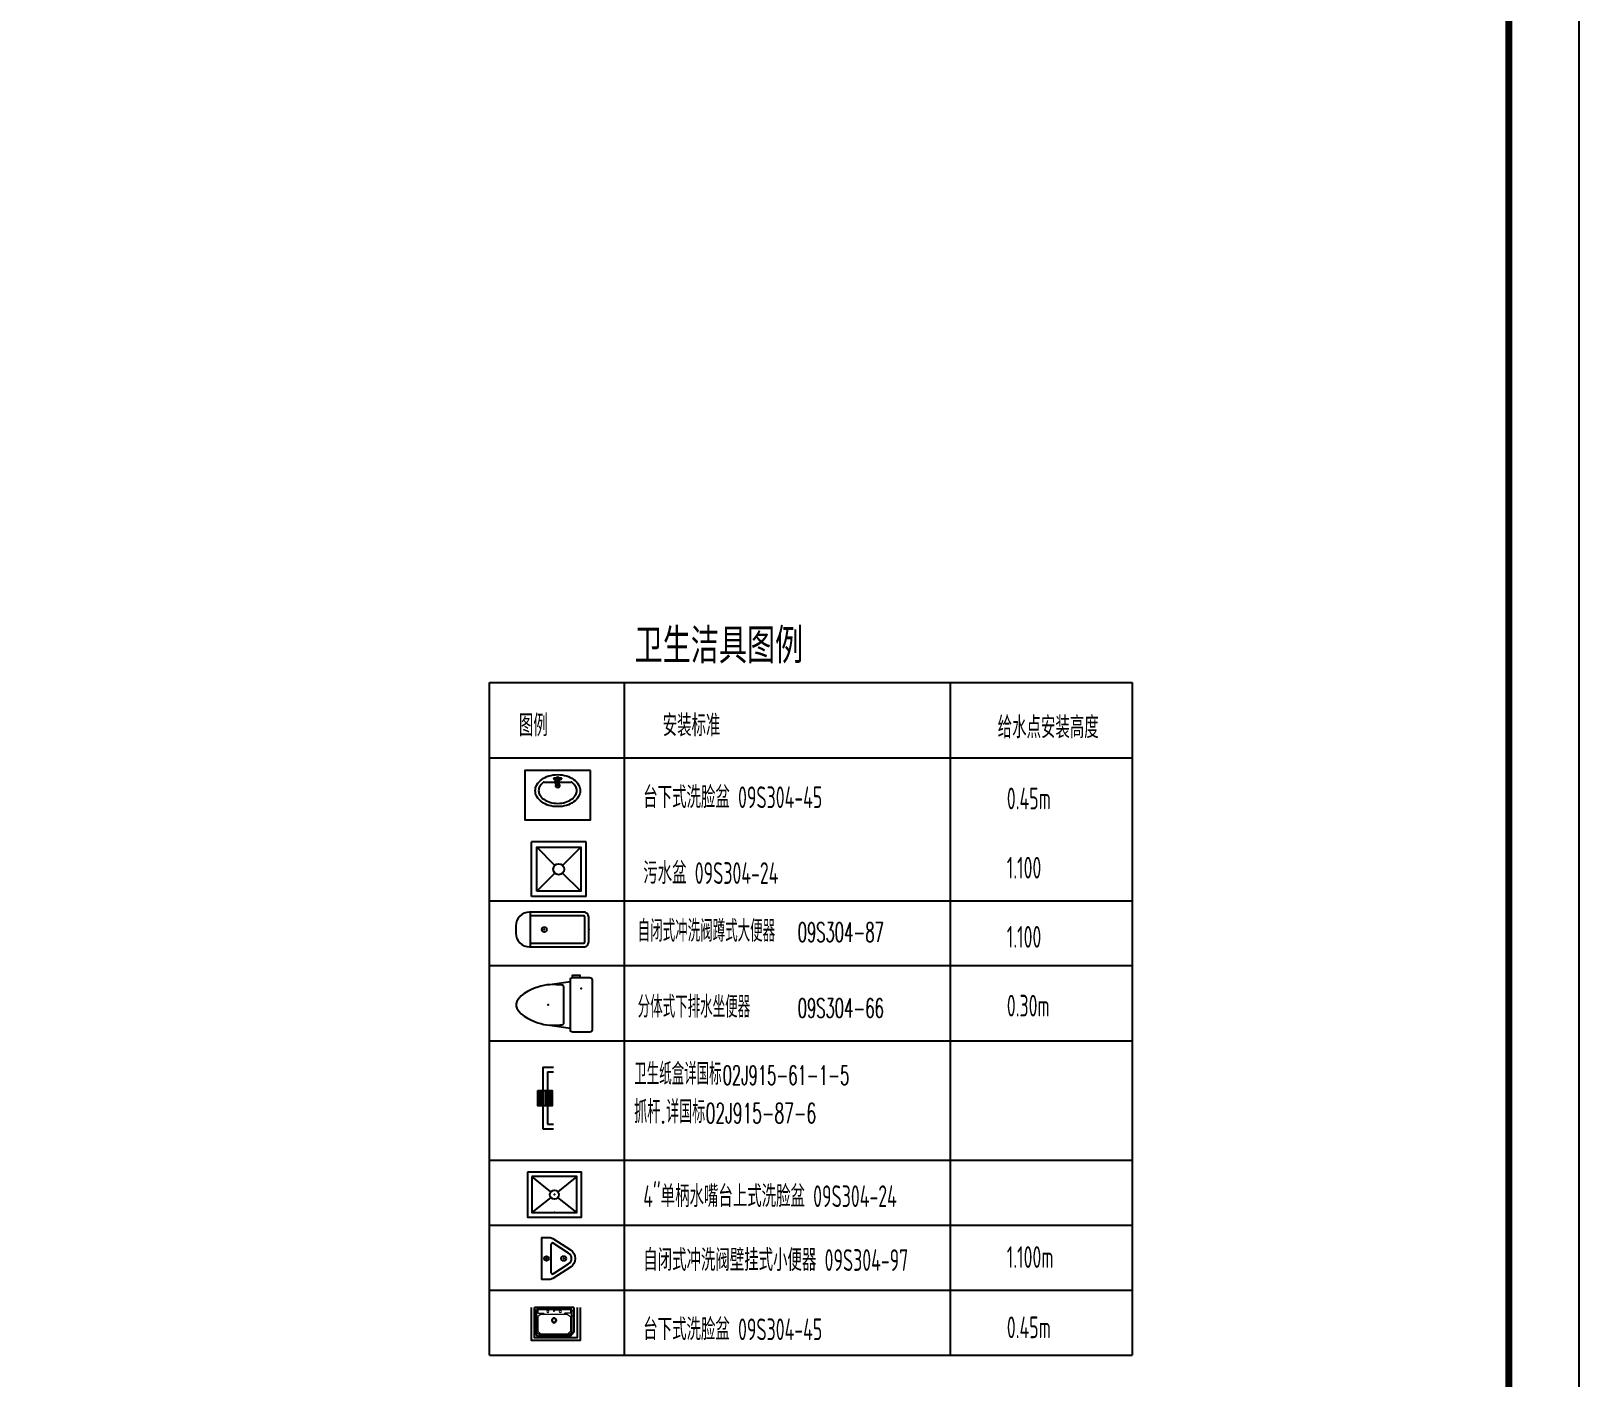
# Model space of a CAD drawing. Extents: x 6128144 to 12201635, y -1670122 to -706096.
# Drawn here: x 6173248 to 6184268, y -747331 to -737754 of the extents above; entities that cross this region are included whole.
import ezdxf

# ---------------------------------------------------------------- set-up
doc = ezdxf.new("R2010")
doc.units = 0
doc.header["$LTSCALE"] = 1000
doc.header["$MEASUREMENT"] = 0
doc.layers.get('0').update_dxf_attribs({"linetype": 'CONTINUOUS'})
doc.layers.add('PUB_TITLE', color=4, linetype='CONTINUOUS')
doc.layers.add('TWT_TAB', color=7, linetype='CONTINUOUS')
doc.styles.add('_TCH_DIM', font='SIMPLEX', dxfattribs={"bigfont": 'GBCBIG'})
doc.styles.add('_TWT_PIPEDN', font='yb.shx', dxfattribs={"width": 0.8, "height": 3, "bigfont": 'HZTXT.shx'})
doc.styles.add('schuco', font='sceie.shx', dxfattribs={"width": 0.7, "bigfont": 'sceic.shx'})

# ---------------------------------------------------------------- blocks, each defined once
blk = doc.blocks.new('$lvtry$00000206')
blk.add_line((-194, -428, 0), (-224, -220, 0))
at = {"elevation": 0}
blk.add_lwpolyline([(-264, -120), (-286, -120), (-286, -200), (-264, -200)], close=True, dxfattribs=at)
for points in [[(-242, -220, -0.414214), (-264, -198), (-264, -22, -0.414214), (-242, 0), (264, 0, -0.414214), (286, -22), (286, -198, -0.414214), (264, -220)], [(192, -286), (-170, -286, 0.39219), (-189, -305), (-191, -326), (-193, -363), (-194, -398), (-193, -429), (-190, -459), (-185, -488), (-178, -518), (-169, -550), (-157, -584), (-142, -619), (-124, -654), (-103, -687), (-79, -717), (-52, -741), (-22, -760), (-1, -767, 0.15433), (23, -767), (44, -760), (74, -741), (101, -717), (125, -687), (146, -654), (164, -619), (179, -584), (191, -550), (201, -518), (208, -488), (212, -459), (215, -429), (216, -398), (215, -363), (213, -326), (212, -305, 0.39219)]]:
    blk.add_lwpolyline(points, format="xyb", close=True, dxfattribs=at)
blk.add_lwpolyline([(217, -428), (246, -220)], dxfattribs=at)
for p in [(-155, -109, 0), (12, -443, 0)]:
    blk.add_point(p)
blk = doc.blocks.new('$lvtry$00000219')
at = {"color": 0}
for p, q in [((-124, -91, 0), (-43, -216, 0)), ((-116, -76, 0), (116, -76, 0)), ((43, -216, 0), (124, -91, 0))]:
    blk.add_line(p, q, dxfattribs=at)
at = {"color": 0, "elevation": 0}
blk.add_lwpolyline([(69, -231, -0.57735), (-69, -231), (-162, -88, -0.145378), (-170, -61), (-170, 0), (170, 0), (170, -61, -0.145378), (162, -88)], format="xyb", close=True, dxfattribs=at)
at = {"color": 0}
for centre, radius in [((0, -38, 0), 17.7), ((0, -177, 0), 20)]:
    blk.add_circle(centre, radius, dxfattribs=at)
for centre, radius, start, end in [((-116, -86, 0), 10, 90, 213.0863), ((116, -86, 0), 10, 326.9137, 90), ((0, -191, 0), 50, 210, 330)]:
    blk.add_arc(centre, radius, start, end, dxfattribs=at)
for p in [(0, -38, 0), (0, -177, 0)]:
    blk.add_point(p, dxfattribs=at)
blk = doc.blocks.new('$lvtry$00000200')
at = {"color": 0}
for p, q in [((-110, -40), (-110, -470)), ((100, -30), (-100, -30)), ((110, -470), (110, -40))]:
    blk.add_line(p, q, dxfattribs=at)
blk.add_lwpolyline([(100, 0), (-100, 0, 0.414214), (-140, -40), (-140, -480, 0.414214), (-30, -590), (30, -590, 0.414214), (140, -480), (140, -40, 0.414214)], format="xyb", close=True, dxfattribs=at)
blk.add_lwpolyline([(140, -470), (-140, -470)], dxfattribs=at)
blk.add_circle((0, -359), 20, dxfattribs=at)
for centre, start, end in [((-100, -40), 90, 180), ((100, -40), 0, 90)]:
    blk.add_arc(centre, 10, start, end, dxfattribs=at)
for p in [(0, 0), (0, -359)]:
    blk.add_point(p, dxfattribs=at)
blk = doc.blocks.new('$lvtry$00000195')
at = {"color": 0}
for p, q in [((-165, -91), (-34, -91)), ((-17, -58), (-17, -48)), ((-16, -91), (-11, -91)), ((11, -91), (165, -91)), ((17, -58), (17, -48))]:
    blk.add_line(p, q, dxfattribs=at)
blk.add_lwpolyline([(273, -195, -0.132138), (254, -266, -0.106661), (193, -332, -0.083339), (108, -374, -0.072039), (0, -389, -0.072039), (-108, -374, -0.083339), (-193, -332, -0.106661), (-254, -266, -0.132138), (-273, -195, -0.132138), (-254, -124, -0.106661), (-193, -57, -0.083339), (-108, -16, -0.072039), (0, 0, -0.072039), (108, -16, -0.083339), (193, -57, -0.106661), (254, -124, -0.132138)], format="xyb", close=True, dxfattribs=at)
blk.add_circle((0, -58), 16.7, dxfattribs=at)
for centre, radius, start, end in [((-131, -195), 101, 149.8906, 180), ((-68, -231), 174, 128.9257, 149.8906), ((-165, -111), 20, 90, 128.9257), ((-40, -49), 10.1, 106.6096, 258.1648), ((-64, 218), 259, 274.7069, 282.3732), ((-75, -228), 173, 71.36, 79.1873), ((-29, -95), 6.77, 155.344, 308.3224), ((-171, 3), 166, 324.8411, 338.1337), ((-171, 3), 170, 324.8411, 331.3523), ((-29, -95), 3.37, 155.344, 308.3224), ((100, -210), 170, 132.3141, 138.8253), ((100, -210), 166, 125.5327, 138.8253), ((0, -131), 25, 112.516, 67.484), ((-12, -74), 10.6, 201.8924, 261.774), ((0, -48), 16.7, 0, 180), ((-381, -131), 372, 2.3982, 6.7627), ((0, -111), 9.9, 201.7837, 338.2163), ((64, 218), 259, 257.6268, 265.2931), ((381, -131), 372, 170.1008, 177.6018), ((75, -228), 173, 100.8127, 110.4191), ((40, -49), 10.1, 281.8352, 73.3904), ((165, -111), 20, 51.0743, 90), ((165, -111), 20, 51.0743, 90), ((68, -231), 174, 30.1094, 51.0743), ((131, -195), 101, 0, 30.1094), ((-131, -195), 101, 180, 210.1094), ((-68, -158), 174, 210.1094, 234.4623), ((-27, -100), 245, 234.4623, 253.5183), ((0, -9), 340, 253.5183, 270), ((0, -9), 340, 270, 286.4817), ((27, -100), 245, 286.4817, 305.5377), ((68, -158), 174, 305.5377, 329.8906), ((131, -195), 101, 329.8906, 0)]:
    blk.add_arc(centre, radius, start, end, dxfattribs=at)
for p in [(0, -58), (0, -131)]:
    blk.add_point(p, dxfattribs=at)
blk = doc.blocks.new('$lvtry$00000054')
at = {"lineweight": 13}
for p, q in [((-279, -123), (-251, -123)), ((-278, -51), (-251, -51)), ((-232, -26), (-232, -79)), ((-232, -79), (-155, -79)), ((-191, -100), (-232, -127)), ((-232, -127), (-232, -335)), ((-191, -100), (189, -100)), ((-150, -84), (-150, -100)), ((148, -84), (148, -100)), ((232, -79), (153, -79)), ((192, -101), (232, -127)), ((232, -26), (232, -79)), ((232, -127), (232, -335)), ((279, -51), (252, -51)), ((280, -123), (252, -123)), ((-232, -335), (-191, -381)), ((232, -335), (191, -381))]:
    blk.add_line(p, q, dxfattribs=at)
for p, q in [((-251, -349), (-251, -26)), ((-251, -26), (251, -26)), ((-90, -26), (90, -26)), ((0, -26), (-90, -26)), ((251, -349), (251, -26)), ((-222, -381), (-251, -349)), ((221, -381), (-222, -381)), ((221, -381), (251, -349))]:
    blk.add_line(p, q)
for points in [[(-280, 0), (280, 0)], [(-280, 0), (-280, -350)], [(280, 0), (280, -350)], [(-280, -350), (-230, -410)], [(-230, -410), (230, -410)], [(280, -350), (230, -410)]]:
    blk.add_lwpolyline(points)
for centre, radius in [((-89, -56), 15), ((1, -182), 24.9), ((1, -44), 8), ((90, -54), 15)]:
    blk.add_circle(centre, radius, dxfattribs=at)
blk.add_circle((1, -182), 33.1)
for centre, start, end in [((-155, -84), 0, 90), ((153, -84), 90, 180), ((189, -105), 57.2444, 90)]:
    blk.add_arc(centre, 5, start, end, dxfattribs=at)

msp = doc.modelspace()

# ---------------------------------------------------------------- linework, layer by layer
at = {"layer": 'PUB_TITLE', "color": 4}
msp.add_lwpolyline([(6142217.5, -753270), (6184267.5, -753270), (6184267.5, -723570), (6142217.5, -723570)], close=True, dxfattribs=at)
at = {"layer": 'PUB_TITLE', "color": 4, "const_width": 50}
msp.add_lwpolyline([(6143467.5, -752770), (6183767.5, -752770), (6183767.5, -724070), (6143467.5, -724070)], close=True, dxfattribs=at)
at = {"layer": 'TWT_TAB'}
for p, q in [((6176510.9, -742389.3), (6179791.9, -742389.3)), ((6176510.9, -747175.7), (6176510.9, -742389.3)), ((6177471.4, -742389.3), (6177471.4, -747175.7)), ((6179791.9, -742389.3), (6181085.8, -742389.3)), ((6179791.9, -742389.3), (6179791.9, -747175.7)), ((6181085.8, -742389.3), (6181085.8, -747175.7)), ((6181085.8, -742928.6), (6176510.9, -742928.6)), ((6176810, -743912.8), (6176810, -743522.8)), ((6177200, -743522.8), (6176810, -743522.8)), ((6176977.5, -743690.3), (6176849, -743561.8)), ((6177161, -743561.8), (6177032.6, -743690.3)), ((6177200, -743912.8), (6177200, -743522.8)), ((6176977.5, -743745.4), (6176849, -743873.8)), ((6177161, -743873.8), (6177032.6, -743745.4)), ((6177200, -743912.8), (6176810, -743912.8)), ((6181085.8, -743944.9), (6176510.9, -743944.9)), ((6181085.8, -744406.4), (6176510.9, -744406.4)), ((6181085.8, -744942.2), (6176510.9, -744942.2)), ((6177471.4, -744978.7), (6177471.4, -746455.8)), ((6176890.9, -745126.5), (6176890.9, -745291.5)), ((6176890.9, -745126.5), (6176925.1, -745126.5)), ((6176925.1, -745126.5), (6176967.8, -745126.5)), ((6176925.1, -745160.6), (6176967.8, -745160.6)), ((6176925.1, -745160.6), (6176925.1, -745291.5)), ((6176856.1, -745291.5), (6176856.1, -745401.1)), ((6176856.6, -745291.5), (6176856.6, -745401.1)), ((6176858.1, -745291.5), (6176858.1, -745401.1)), ((6176861.8, -745291.5), (6176861.8, -745401.1)), ((6176868.2, -745291.5), (6176868.2, -745401.1)), ((6176878.4, -745291.5), (6176878.4, -745401.1)), ((6176892, -745291.5), (6176892, -745401.1)), ((6176907.3, -745291.5), (6176907.3, -745401.1)), ((6176922.6, -745291.5), (6176922.6, -745401.1)), ((6176936.1, -745291.5), (6176936.1, -745401.1)), ((6176946.4, -745291.5), (6176946.4, -745401.1)), ((6176952.8, -745291.5), (6176952.8, -745401.1)), ((6176956.4, -745291.5), (6176956.4, -745401.1)), ((6176957.9, -745291.5), (6176957.9, -745401.1)), ((6176958.5, -745291.5), (6176958.5, -745401.1)), ((6176890.9, -745401.1), (6176890.9, -745566.2)), ((6176925.1, -745401.1), (6176925.1, -745532)), ((6176890.9, -745566.2), (6176967.8, -745566.2)), ((6176925.1, -745532), (6176967.8, -745532)), ((6181085.8, -745791.1), (6176510.9, -745791.1)), ((6176949.4, -746013.3), (6176814.3, -745905.3)), ((6177134.5, -745905.3), (6176999.4, -746013.3)), ((6176949.4, -746053.3), (6176814.3, -746161.4)), ((6177134.5, -746161.4), (6176999.4, -746053.3)), ((6181085.8, -746252.6), (6176510.9, -746252.6)), ((6179791.9, -746714.2), (6176510.9, -746714.2)), ((6181085.8, -746714.2), (6176510.9, -746714.2)), ((6176510.9, -747175.7), (6181085.8, -747175.7))]:
    msp.add_line(p, q, dxfattribs=at)
for points in [[(6177231.2, -743015.8), (6176763.2, -743015.8), (6176763.2, -743366.8), (6177231.2, -743366.8)], [(6176849, -743873.8), (6176849, -743561.8), (6177161, -743561.8), (6177161, -743873.8)], [(6176855.8, -745291.5), (6176958.8, -745291.5), (6176958.8, -745401.1), (6176855.8, -745401.1)], [(6176782.3, -745873.2), (6176782.3, -746193.4), (6177166.5, -746193.4), (6177166.5, -745873.2)], [(6176814.3, -745905.3), (6176814.3, -746161.4), (6177134.5, -746161.4), (6177134.5, -745905.3)]]:
    msp.add_lwpolyline(points, close=True, dxfattribs=at)
at = {"layer": 'TWT_TAB', "elevation": 0}
for points in [[(6177156.7, -746836.6), (6177156.7, -747071.6), (6176811.7, -747071.6), (6176811.7, -746836.6)], [(6177136.7, -746836.6), (6177136.7, -747051.6), (6176831.7, -747051.6), (6176831.7, -746836.6)]]:
    msp.add_lwpolyline(points, dxfattribs=at)
at = {"layer": 'TWT_TAB'}
for centre, radius in [((6177005, -743717.8), 39), ((6176974.4, -746033.3), 32)]:
    msp.add_circle(centre, radius, dxfattribs=at)
for p in [(6176974.4, -746033.3), (6176974.4, -746161.4)]:
    msp.add_point(p, dxfattribs=at)

# ---------------------------------------------------------------- block references
at = {"layer": 'TWT_TAB', "xscale": 0.5850000001955777, "yscale": 0.5850000001955777, "zscale": 0.5850000001955777}
msp.add_blockref('$lvtry$00000195', (6176997.2, -743045.1, 0), dxfattribs=at)
at = {"layer": 'TWT_TAB'}
for name, p, xscale, yscale, zscale, rotation in [('$lvtry$00000200', (6177217.9, -744147), 0.8799999998882413, 0.8799999998882413, 0.8800000000000001, 270), ('$lvtry$00000206', (6177242.3, -744675.2), 0.703999999912609, 0.703999999910593, 0.7039999999981749, 269.999862883831), ('$lvtry$00000219', (6176884.2, -746487.7), 0.8799999998882413, 0.8799999998882413, 0.8800000000000001, 90)]:
    msp.add_blockref(name, p, dxfattribs=dict(at, xscale=xscale, yscale=yscale, zscale=zscale, rotation=rotation))
at = {"layer": 'TWT_TAB', "extrusion": (0, 0, -1), "xscale": 0.5, "yscale": 0.5, "zscale": -0.5}
msp.add_blockref('$lvtry$00000054', (-6176971.7, -746836.6), dxfattribs=at)

# ---------------------------------------------------------------- texts
at = {"layer": 'TWT_TAB'}
for s, height, style, width, p in [('卫生洁具图例', 250, '_TWT_PIPEDN', 0.8, (6177544.7, -742253.4)), ('图例', 154.4, 'schuco', 0.7, (6176721.4, -742772.2)), ('安装标准', 154.4, 'schuco', 0.7, (6177744.8, -742772.2)), ('给水点安装高度', 154.4, 'schuco', 0.7, (6180129.6, -742785.8)), ('台下式洗脸盆 09S304-45', 154.402, 'schuco', 0.7, (6177606.3, -743283.1)), ('0.45m', 154.4, 'schuco', 0.7, (6180194.4, -743291.9)), ('污水盆 09S304-24', 154.402, 'schuco', 0.7, (6177606.3, -743822.5)), ('1.100', 154.4, 'schuco', 0.7, (6180194.4, -743784.4)), ('自闭式冲洗阀蹲式大便器', 154.402, '_TCH_DIM', 0.8, (6177566.8, -744234.2)), ('09S304-87', 136.07, '_TCH_DIM', 0.564706, (6178706.2, -744234.2)), ('1.100', 154.4, 'schuco', 0.7, (6180194.4, -744276.5)), ('分体式下排水坐便器', 154.4, '_TCH_DIM', 0.8, (6177566.8, -744773.9)), ('09S304-66', 136.07, '_TCH_DIM', 0.564706, (6178706.2, -744773.9)), ('0.30m', 154.4, 'schuco', 0.7, (6180194.4, -744765.9)), ('卫生纸盒详国标', 154.4, '_TCH_DIM', 0.8, (6177541.9, -745251.8)), ('02J915-61-1-5', 136.067, '_TCH_DIM', 0.564706, (6178171.3, -745251.8)), ('抓杆', 161.67, '_TCH_DIM', 0.8, (6177541.9, -745525.2)), ('详国标', 161.67, '_TCH_DIM', 0.8, (6177768.5, -745525.2)), ('02J915-87-6', 142.468, '_TCH_DIM', 0.564706, (6178051, -745525.2)), ('.', 142.5, '_TCH_DIM', 0.564706, (6177730.2, -745525.2)), ("4''单柄水嘴台上式洗脸盆 09S304-24", 154.402, 'schuco', 0.7, (6177606.3, -746121.5)), ('自闭式冲洗阀壁挂式小便器 09S304-97', 154.402, 'schuco', 0.7, (6177606.3, -746575.9)), ('1.100m', 154.4, 'schuco', 0.7, (6180194.4, -746554.6)), ('台下式洗脸盆 09S304-45', 154.402, 'schuco', 0.7, (6177606.3, -747068.6)), ('0.45m', 154.4, 'schuco', 0.7, (6180194.4, -747054.5))]:
    msp.add_text(s, height=height, dxfattribs=dict(at, style=style, width=width)).set_placement(p)

doc.saveas('drawing.dxf')
